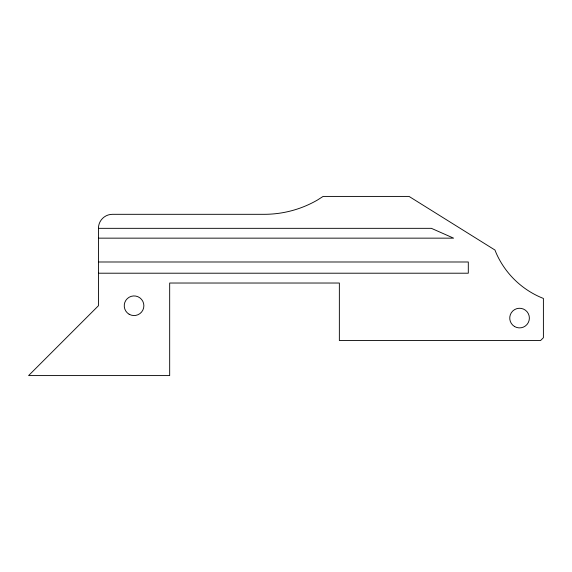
<?xml version="1.0" encoding="UTF-8"?>
<svg xmlns="http://www.w3.org/2000/svg" width="572" height="572" viewBox="0 0 572 572"><rect width="100%" height="100%" fill="white"/><g stroke="black" fill="none" stroke-linecap="round" stroke-linejoin="round"><path stroke-width="0.86" d="M98.434 228.335A14.021 14.021 0 0 1 112.462 214.314L264.221 214.314A106.363 106.363 0 0 0 317.474 200.021L323.116 196.418L409.051 196.418L494.952 250.028L496.339 253.439A86.136 86.136 0 0 0 543.4 298.448L543.4 337.716L540.597 340.519L339.36 340.519L339.36 283.026L169.677 283.026L169.677 375.582L28.6 375.582L98.434 305.741L98.434 228.335L431.388 228.335L453.582 238.152L98.434 238.152M98.434 261.99L468.304 261.99L468.304 273.209L98.434 273.209M129.15 314.243A9.817 9.817 0 0 0 143.872 305.741A9.817 9.817 0 0 0 129.15 297.24A9.817 9.817 0 0 0 129.15 314.243M514.65 326.583A9.817 9.817 0 0 0 529.379 318.082A9.817 9.817 0 0 0 514.65 309.581A9.817 9.817 0 0 0 514.65 326.583"/></g></svg>
